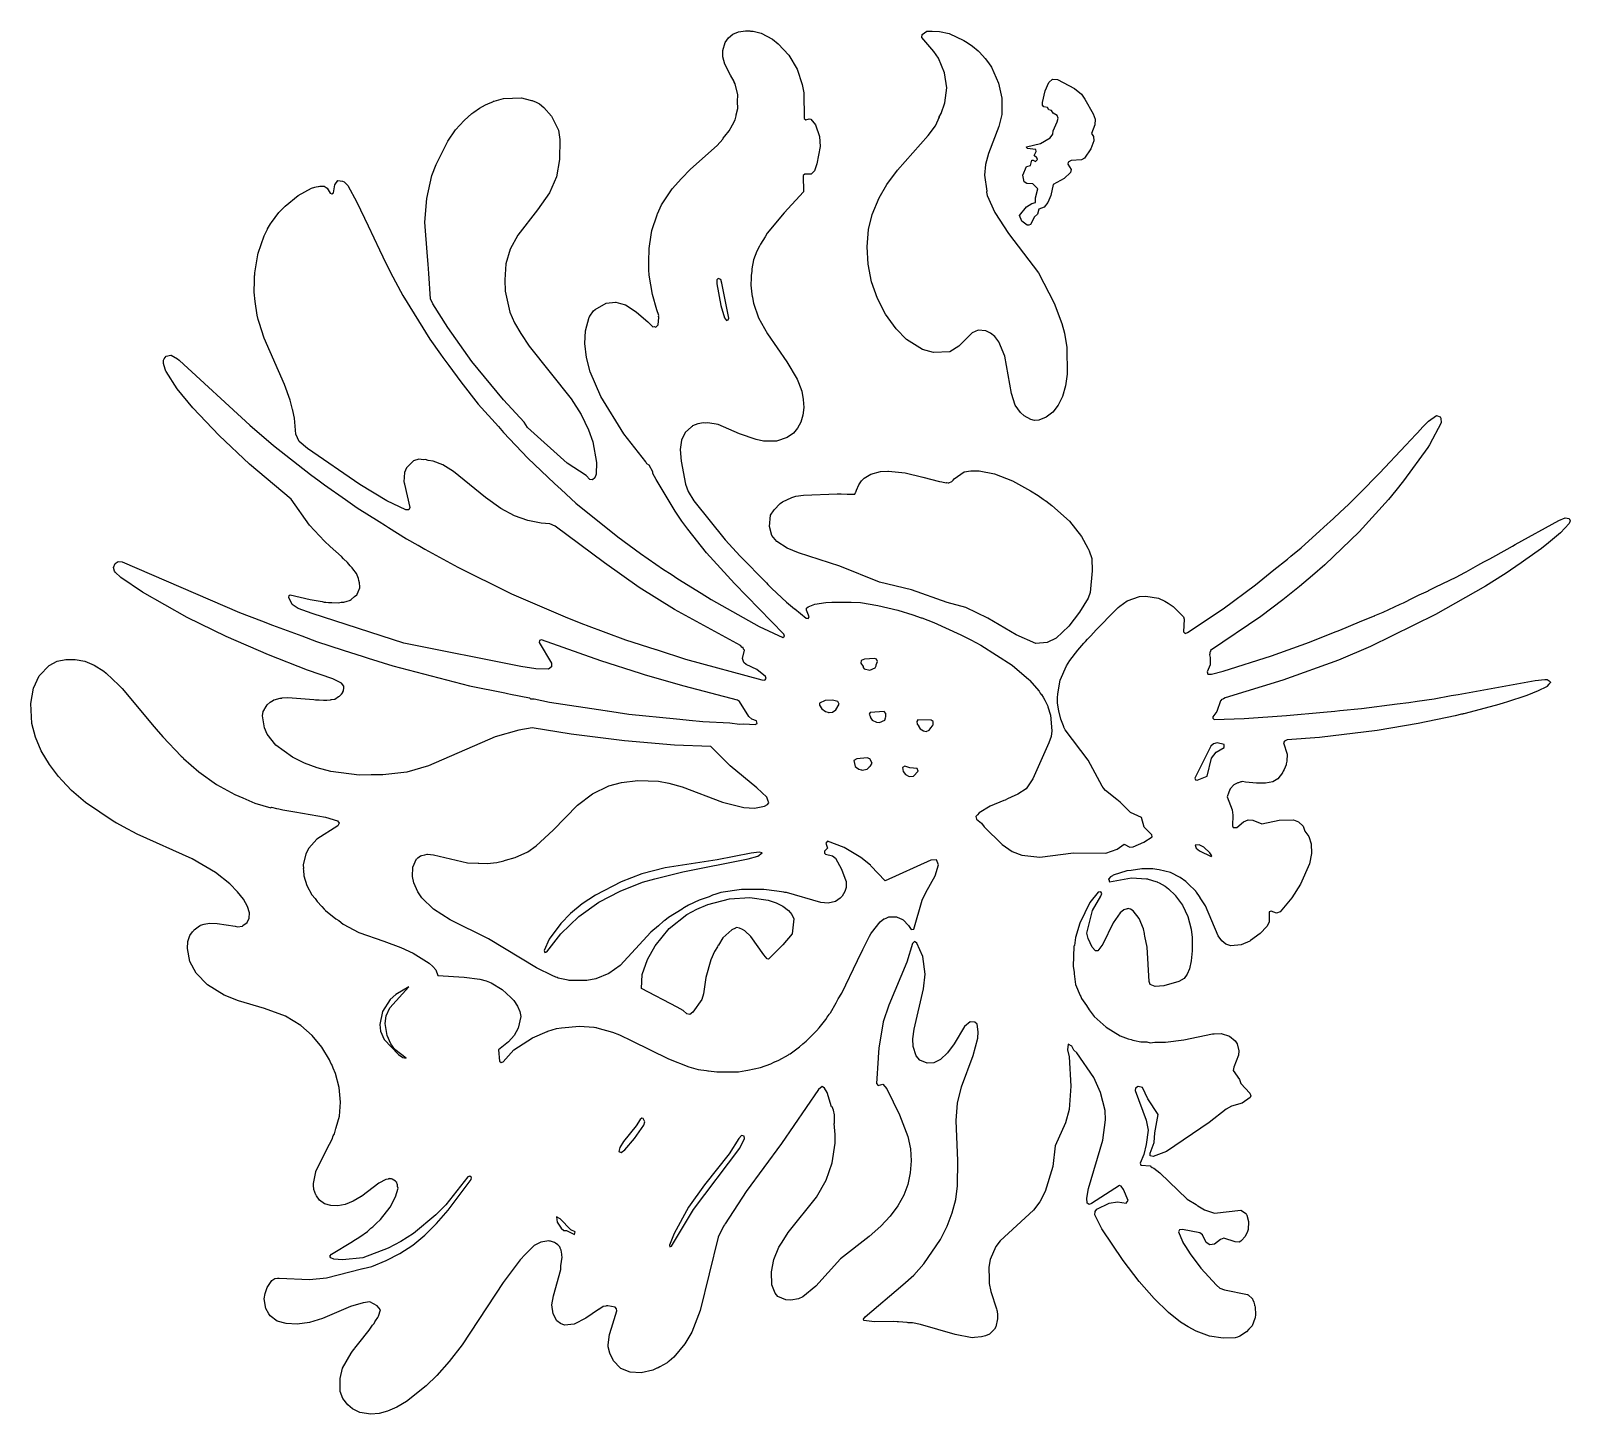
# Model space of a CAD drawing. Header units: millimetres. Extents: x 0 to 291, y 38 to 300.
import ezdxf

# ---------------------------------------------------------------- set-up
doc = ezdxf.new("R2010")
doc.units = ezdxf.units.MM
doc.layers.add('CUT', color=7, linetype='CONTINUOUS')

msp = doc.modelspace()

# ---------------------------------------------------------------- linework, layer by layer
at = {"layer": 'CUT'}
for points in [[(94.3272, 218.8841), (99.394, 214.0482), (100.671, 212.9406), (103.4384, 210.3653), (111.3597, 203.9888), (115.647, 200.8557), (120.0244, 197.8279), (121.4643, 196.9102), (122.7128, 196.0576), (127.0893, 193.3253), (129.0104, 192.1009), (138.0508, 187.0054), (142.5833, 184.9052), (142.8445, 185.1554), (142.7635, 185.5415), (133.388, 195.1429), (128.1171, 200.9409), (124.5807, 205.4306), (123.4851, 206.9167), (122.2025, 208.8034), (118.6163, 214.8297), (117.9693, 215.9297), (117.9593, 216.2712), (117.2674, 217.5232), (116.872, 217.7868), (116.8574, 217.7854), (116.6336, 218.1614), (112.5125, 223.4701), (108.1239, 230.4985), (106.1256, 235.1973), (105.4288, 237.9258), (105.1314, 240.5353), (105.2669, 242.9667), (105.9613, 245.5609), (105.9955, 245.6203), (106.0292, 245.6788), (106.0345, 245.6879), (106.0668, 245.744), (106.7893, 246.7331), (107.0585, 246.9756), (109.1595, 248.1725), (110.9164, 248.3955), (110.9765, 248.3976), (111.8843, 248.1471), (112.8391, 247.872), (113.1182, 247.6892), (114.8869, 246.488), (117.0083, 244.6632), (117.555, 244.1723), (117.9922, 243.7065), (118.2151, 243.7509), (118.5415, 243.6559), (119.012, 244.075), (119.1295, 245.4945), (119.0769, 245.6818), (119.1293, 245.8695), (118.7232, 246.9406), (117.9165, 249.8117), (117.3135, 253.5032), (117.2988, 253.6478), (117.2854, 253.7785), (117.2742, 253.8885), (117.2512, 254.1139), (117.2204, 256.0844), (117.2345, 256.7041), (117.2602, 257.8341), (117.2633, 257.9691), (117.2758, 258.5216), (117.6549, 261.1087), (117.8072, 261.9351), (118.7901, 264.8924), (118.8094, 264.9402), (118.8204, 264.9673), (118.8762, 265.105), (119.091, 265.6352), (119.6447, 266.7957), (121.6076, 269.7954), (123.3767, 271.7394), (125.0904, 273.5451), (130.1164, 278.0126), (131.2366, 279.2316), (131.2505, 279.4253), (131.5921, 279.7507), (132.4262, 280.8191), (132.9735, 281.819), (133.0074, 281.8624), (133.0341, 281.9297), (133.5322, 282.8397), (133.7124, 283.6401), (133.7255, 283.6732), (133.758, 283.8425), (134.0267, 285.0362), (133.9978, 286.3333), (134.0543, 287.579), (133.5678, 289.6541), (133.3859, 289.9969), (133.3553, 290.1073), (132.6746, 291.3376), (131.5681, 293.4231), (131.1951, 294.8118), (131.1932, 295.9678), (131.6652, 297.5224), (132.3044, 298.386), (133.1322, 299.0612), (134.1721, 299.5369), (135.5024, 299.7086), (135.708, 299.7179), (136.3277, 299.6767), (136.4739, 299.667), (136.778, 299.6468), (136.916, 299.6377), (136.929, 299.6368), (136.9294, 299.6368), (138.4548, 299.2822), (140.5934, 298.1305), (141.7056, 297.2614), (143.7075, 295.0851), (145.2397, 292.4456), (146.228, 289.5467), (146.4985, 287.9729), (146.5855, 283.1318), (146.92, 282.8572), (147.5196, 283.0635), (147.8748, 282.9741), (148.7076, 281.9516), (149.4977, 279.6975), (149.6001, 277.8115), (149.0037, 274.5162), (148.5477, 273.2255), (147.8887, 272.5808), (146.6907, 272.5682), (146.4114, 272.33), (146.4389, 269.2388), (142.7892, 265.2507), (139.59, 261.3995), (139.2183, 260.7567), (138.3633, 259.3744), (138.1706, 258.9449), (137.6322, 258.0138), (137.0085, 256.3749), (136.6866, 254.7087), (136.6679, 254.1792), (136.5524, 253.454), (136.5384, 252.4703), (136.4884, 252.076), (136.5279, 251.7313), (136.5238, 251.4419), (136.5606, 251.1525), (136.5549, 250.9919), (136.7215, 249.8854), (136.7768, 249.4496), (136.7964, 249.3876), (136.7975, 249.3807), (136.8082, 249.2871), (136.8153, 249.2624), (136.9811, 248.1615), (137.9269, 245.4327), (139.6467, 242.3842), (143.3418, 237.0715), (145.2841, 233.7837), (145.5406, 233.1659), (146.1242, 231.5416), (146.4306, 229.9643), (146.5024, 228.4207), (146.3338, 227.0037), (145.9465, 225.6525), (145.3469, 224.5233), (144.5561, 223.5671), (143.4071, 222.7664), (143.3861, 222.7518), (143.3731, 222.7427), (143.3711, 222.7413), (141.354, 222.0575), (138.9083, 222.0904), (137.4859, 222.3682), (134.3637, 223.4858), (130.3462, 225.2339), (128.3471, 225.544), (127.8611, 225.4992), (127.5731, 225.5448), (126.4945, 225.3669), (125.5025, 224.9491), (125.4301, 224.8745), (125.2583, 224.8029), (124.0956, 223.6929), (123.3987, 222.281), (123.1199, 220.5284), (123.3076, 218.2831), (124.1318, 213.9348), (124.6506, 212.5529), (125.7465, 210.7841), (131.6299, 203.4233), (134.4583, 200.2992), (139.4434, 195.2596), (139.7214, 194.9706), (139.8021, 194.897), (140.472, 194.2199), (143.244, 191.6131), (144.7655, 190.3754), (144.7959, 190.3477), (144.7997, 190.3476), (146.9802, 188.5739), (147.3439, 188.5574), (147.5624, 188.8486), (147.0401, 190.092), (147.0628, 190.4719), (147.3578, 190.7438), (148.6024, 191.2093), (150.708, 191.543), (151.8436, 191.6388), (155.4784, 191.6183), (157.212, 191.5325), (160.5491, 191.006), (164.2851, 190.1123), (167.112, 189.2253), (168.046, 188.9067), (168.5539, 188.7335), (168.7007, 188.6835), (168.8252, 188.641), (171.097, 187.7624), (176.2304, 185.4592), (178.0987, 184.4821), (179.9913, 183.4801), (185.943, 179.6791), (189.0598, 176.9764), (189.1941, 176.8401), (190.9942, 174.7654), (191.1785, 174.5028), (191.2358, 174.4211), (191.4312, 174.1427), (191.4457, 174.122), (191.7593, 173.6535), (192.0842, 173.0563), (192.6457, 171.9365), (192.689, 171.8365), (193.1764, 170.248), (193.4505, 167.2926), (193.3083, 166.2231), (192.8775, 164.9978), (189.8038, 158.2221), (188.5646, 156.312), (186.9907, 155.2707), (185.7611, 154.719), (185.0568, 154.4031), (184.5784, 154.1884), (184.3199, 154.0725), (181.7595, 153.0505), (179.6977, 151.7851), (179.3541, 151.3587), (179.0657, 151.0729), (179.1763, 150.5736), (180.1179, 149.813), (180.6241, 149.0924), (184.0101, 145.804), (185.9369, 144.4181), (187.7357, 143.7364), (191.1456, 143.374), (197.5238, 144.197), (203.6331, 144.1354), (205.7784, 144.8726), (207.1063, 145.8072), (208.1746, 145.2504), (208.7789, 145.3019), (210.7869, 146.2253), (212.3961, 147.2358), (212.3338, 147.625), (210.8488, 149.0593), (210.3663, 150.8801), (208.3197, 151.8393), (206.3689, 153.793), (205.7074, 154.2606), (203.5411, 156.0163), (203.1712, 156.4599), (203.1378, 156.5067), (203.1161, 156.5372), (203.1001, 156.5598), (202.9169, 156.8172), (200.2848, 161.7566), (195.9281, 167.4567), (195.697, 167.9999), (195.6658, 168.0733), (195.6348, 168.1461), (195.5959, 168.2376), (195.1312, 169.4823), (194.7507, 171.0865), (194.5176, 172.5131), (194.5044, 173.1231), (194.5, 173.5127), (194.5298, 174.2825), (195.0126, 176.8765), (196.1927, 179.5989), (196.8147, 180.5663), (198.3528, 182.5242), (199.4655, 183.8495), (199.7778, 184.1921), (200.1729, 184.6253), (200.3957, 184.8697), (200.4772, 184.959), (200.7669, 185.2767), (201.8329, 186.4098), (201.9958, 186.5791), (202.0451, 186.6302), (202.6021, 187.2087), (204.6201, 189.3046), (205.9624, 190.5852), (206.2927, 190.8663), (207.6691, 191.8762), (209.9828, 192.6848), (211.1717, 192.7585), (213.6116, 192.3602), (214.7999, 191.8227), (215.4274, 191.4456), (216.3371, 190.8042), (216.397, 190.7505), (218.2897, 188.8724), (218.4576, 188.4209), (218.2989, 185.9889), (218.6009, 185.7168), (219.0959, 185.8651), (225.7978, 190.3782), (231.9216, 194.9215), (235.4082, 197.7427), (237.9507, 199.7645), (238.5869, 200.3148), (240.5504, 201.9035), (242.712, 203.8824), (244.0327, 205.0246), (244.8648, 205.817), (246.6747, 207.4356), (247.9289, 208.6583), (249.5014, 210.0979), (252.012, 212.6225), (252.9918, 213.5555), (253.9918, 214.6134), (255.393, 216.0225), (260.3428, 221.3324), (262.2337, 223.3329), (262.5331, 223.6497), (263.5923, 224.7702), (264.6177, 225.855), (266.1767, 226.9534), (266.8439, 226.7062), (266.9824, 226.452), (266.9967, 226.4256), (266.9971, 226.425), (266.9979, 226.4236), (266.9983, 226.4162), (267.0117, 225.5702), (264.8167, 221.3897), (264.501, 220.886), (259.9389, 214.5906), (258.4843, 212.7287), (257.0528, 211.0411), (251.5065, 204.9205), (245.0062, 198.6829), (242.7259, 196.6358), (240.2773, 194.6097), (237.0979, 192.0442), (232.9389, 188.9249), (223.4397, 182.4719), (223.4313, 182.256), (223.2757, 182.1461), (223.3199, 181.8299), (223.2491, 181.675), (223.388, 181.1466), (223.3338, 179.7566), (222.7696, 178.4267), (222.8948, 178.013), (223.6103, 177.9709), (225.8373, 178.5528), (234.9544, 181.4824), (242.1648, 184.0507), (246.6591, 185.8782), (247.8486, 186.3179), (251.5669, 187.8738), (254.2604, 188.969), (254.478, 189.0554), (254.5132, 189.0718), (256.0779, 189.708), (259.2845, 191.2463), (259.9077, 191.5236), (261.714, 192.4117), (262.8888, 192.9753), (264.6183, 193.7814), (264.6398, 193.7912), (264.6462, 193.7944), (264.6468, 193.7947), (264.6477, 193.7951), (266.0483, 194.491), (269.883, 196.3306), (271.4868, 197.2167), (271.7497, 197.346), (273.9685, 198.588), (275.1145, 199.2212), (276.2608, 199.8155), (279.5215, 201.6486), (280.5072, 202.1855), (281.043, 202.497), (289.3105, 207.0653), (290.4861, 207.5467), (291.2329, 207.4278), (291.4332, 207.0123), (291.2362, 206.4734), (289.5659, 204.7292), (287.3177, 202.8249), (285.9935, 201.7761), (283.031, 199.6823), (282.1647, 199.07), (282.1465, 199.0572), (281.139, 198.3451), (280.1593, 197.6527), (279.8604, 197.4555), (279.3622, 197.1448), (279.3322, 197.1261), (278.8032, 196.7963), (275.3941, 194.6707), (265.9798, 189.2642), (253.6922, 183.2357), (247.6104, 180.6244), (237.1271, 176.8663), (226.2233, 173.5487), (225.8562, 173.3061), (225.4591, 173.1339), (225.42, 173.0179), (225.2864, 172.9296), (224.6253, 170.9341), (223.8743, 169.9492), (223.8804, 169.6556), (224.1253, 169.4371), (229.7965, 169.5979), (237.7688, 170.1579), (244.8038, 170.8107), (246.9196, 170.9808), (247.8873, 171.0969), (251.9575, 171.4746), (258.7143, 172.396), (260.9116, 172.6597), (262.5013, 172.9124), (265.7277, 173.3524), (268.9533, 173.9383), (270.2383, 174.1427), (284.817, 176.7937), (286.6498, 177.0082), (287.0611, 176.9803), (287.4839, 176.7385), (287.5904, 176.5975), (287.6267, 176.5494), (287.6484, 176.5206), (287.6804, 176.4783), (287.6821, 176.4126), (287.6683, 176.3966), (287.6436, 176.3682), (287.5969, 176.3145), (287.4829, 176.1833), (287.4162, 176.1065), (287.0375, 175.6706), (286.9893, 175.615), (286.9703, 175.5932), (286.9615, 175.5831), (285.3688, 174.8543), (283.239, 173.935), (279.36, 172.6923), (278.9662, 172.571), (277.9442, 172.2562), (277.9393, 172.2547), (277.2452, 172.0409), (271.2993, 170.5024), (271.2095, 170.4805), (271.082, 170.4494), (270.8778, 170.3995), (269.6974, 170.1113), (262.6673, 168.6557), (254.9455, 167.3687), (244.0042, 165.9846), (237.9268, 165.5468), (237.3864, 165.3099), (237.2439, 164.9996), (237.8901, 162.8501), (237.8392, 161.5337), (237.7405, 161.0426), (237.711, 160.8959), (237.7053, 160.8676), (237.7034, 160.8585), (237.3624, 159.9721), (237.1887, 159.6401), (237.0574, 159.3891), (237.0563, 159.387), (237.0107, 159.2998), (236.1693, 158.1878), (235.1852, 157.6596), (233.7989, 157.3867), (232.1136, 157.3511), (230.0087, 157.5594), (229.4498, 157.6806), (229.28, 157.6315), (229.1319, 157.6462), (228.7196, 157.4696), (228.6345, 157.445), (228.582, 157.4106), (227.815, 157.0821), (227.1498, 156.2828), (226.914, 155.7), (226.8956, 155.6721), (226.8955, 155.6543), (226.5404, 154.7766), (227.5155, 152.3548), (227.6492, 151.335), (227.5532, 149.3145), (227.7095, 148.9814), (228.3933, 148.9937), (229.6828, 150.083), (230.5182, 150.4224), (231.4049, 150.3763), (233.1233, 149.6659), (236.4302, 150.3546), (239.1283, 150.4158), (240.0307, 150.0667), (240.9479, 149.2223), (241.2272, 148.2828), (242.0346, 147.2881), (242.4671, 145.9254), (242.5053, 144.0819), (242.1421, 142.1338), (240.4658, 138.2732), (238.8067, 135.6539), (236.6025, 133.0538), (235.8846, 132.7732), (234.912, 133.1903), (234.5275, 133.0605), (234.5146, 131.0792), (234.0652, 130.2596), (232.8098, 128.9318), (230.9914, 127.595), (230.828, 127.4778), (229.246, 126.7862), (227.2447, 126.612), (226.3052, 126.9427), (225.5436, 127.5659), (224.8442, 128.48), (222.4501, 134.1567), (221.486, 135.6536), (221.4414, 135.751), (221.3183, 135.9141), (220.796, 136.725), (220.6701, 136.8509), (220.6324, 136.9144), (220.5631, 136.9763), (220.5151, 137.0724), (219.3234, 138.1981), (219.1964, 138.3247), (218.7615, 138.7597), (217.6744, 139.5577), (215.8382, 140.4615), (213.7411, 141.0113), (213.2453, 141.0156), (212.5431, 141.1436), (210.4346, 141.1428), (208.4327, 140.8697), (207.596, 140.779), (205.0281, 139.9595), (204.9298, 139.8758), (204.9046, 139.8687), (204.5092, 139.6711), (204.2092, 139.2619), (204.1581, 139.2184), (204.1636, 139.1997), (204.1468, 139.1769), (204.1784, 139.1484), (204.3126, 138.6855), (208.5051, 139.4855), (211.3188, 139.3), (211.3509, 139.2944), (211.3876, 139.288), (211.5095, 139.2668), (211.6597, 139.2406), (213.0863, 138.7898), (213.3172, 138.6847), (213.3793, 138.6564), (213.4095, 138.6427), (213.7099, 138.506), (214.8201, 137.8585), (215.468, 137.3845), (216.7706, 136.1382), (216.819, 136.0796), (218.0993, 134.2744), (219.1033, 132.1326), (219.7427, 129.7651), (219.9282, 128.199), (219.9591, 126.4426), (219.9627, 126.2377), (219.9685, 125.9089), (219.9728, 125.6626), (219.9715, 125.63), (219.7428, 123.7714), (219.4446, 122.2808), (219.038, 121.2144), (218.4111, 120.4312), (217.4512, 119.8665), (214.6129, 119.0418), (212.9576, 118.904), (212.0257, 119.3078), (211.852, 119.8778), (211.4508, 126.3302), (211.0159, 128.4523), (210.9644, 128.7925), (210.921, 128.9151), (210.7395, 129.801), (209.9116, 131.7508), (208.801, 133.2265), (208.2749, 133.5529), (208.0133, 133.5808), (207.8657, 133.6774), (207.7053, 133.6167), (207.6991, 133.6188), (207.694, 133.6148), (207.6644, 133.618), (207.031, 133.4055), (206.3419, 132.8671), (204.9975, 130.9839), (203.0415, 126.9111), (202.1407, 125.6598), (201.6831, 125.6316), (201.0419, 126.3402), (200.2581, 127.9735), (200.0514, 129.027), (201.11, 133.2997), (202.6961, 135.9867), (202.8734, 136.5056), (202.6983, 136.8268), (202.2084, 136.7771), (200.5958, 134.8063), (198.7435, 130.8692), (197.897, 128.2043), (197.7167, 126.6564), (197.603, 126.5603), (197.4701, 122.6622), (197.6355, 121.5984), (197.6355, 121.2928), (197.8842, 119.2686), (198.8034, 117.1896), (198.8921, 117.0435), (199.0375, 116.656), (199.9538, 115.2941), (200.4513, 114.4745), (201.4509, 113.2426), (203.6964, 111.1894), (206.3669, 109.5747), (207.8251, 108.9936), (208.4039, 108.8633), (208.7143, 108.736), (209.0466, 108.7186), (210.2526, 108.4469), (211.3667, 108.4244), (211.988, 108.2403), (212.9105, 108.3721), (212.9358, 108.3926), (214.9187, 108.3524), (218.3865, 108.8115), (223.7734, 109.9285), (224.1388, 109.9527), (225.4147, 110), (227.0023, 109.5309), (228.0766, 108.658), (228.454, 108.0304), (228.7658, 106.7345), (228.7002, 105.9298), (227.8173, 103.6647), (227.7354, 103.0141), (228.9326, 101.3059), (229.1718, 100.5809), (230.8552, 98.7496), (231.0424, 98.2335), (230.9105, 97.9139), (229.3838, 96.8535), (227.4178, 96.2629), (226.3842, 95.6983), (223.1414, 93.174), (215.1294, 87.7173), (212.5715, 86.7555), (211.9965, 86.8675), (211.9837, 87.3734), (212.7402, 89.3894), (212.8695, 91.2487), (213.5075, 94.7138), (211.5794, 97.6852), (210.5915, 99.7781), (209.7155, 99.9993), (209.2638, 99.7037), (209.1667, 99.2341), (211.2622, 93.6196), (211.603, 91.7309), (211.2679, 89.043), (210.8009, 87.1471), (210.136, 85.4845), (210.2278, 85.1), (212.0512, 84.9574), (212.0999, 84.9317), (212.3834, 84.6837), (212.7309, 84.5399), (213.8275, 83.6418), (219.0285, 78.6947), (220.708, 77.6433), (220.8897, 77.5017), (221.0356, 77.4382), (222.2759, 76.6618), (224.1619, 76.0309), (229.1622, 76.6191), (230.054, 76.0517), (230.0991, 76.0003), (230.1736, 75.8575), (230.1845, 75.8367), (230.2146, 75.779), (230.2792, 75.6553), (230.597, 74.4433), (230.6021, 74.4077), (230.6032, 74.3634), (230.5328, 72.9392), (230.3919, 72.5712), (229.9959, 71.6122), (229.3019, 70.8313), (229.1627, 70.6991), (228.8341, 70.5097), (228.0752, 70.5786), (225.9592, 71.287), (225.3331, 71.0723), (224.1624, 70.1927), (223.277, 70.0158), (222.5699, 70.4462), (221.9227, 71.9404), (221.4178, 72.2901), (218.1099, 72.9394), (217.5756, 72.866), (217.3883, 72.5188), (218.096, 70.6972), (218.1702, 70.5775), (218.1947, 70.5025), (218.6908, 69.7368), (219.5482, 68.3524), (221.6108, 65.6361), (224.5674, 62.3845), (225.2155, 61.8667), (226.0934, 61.5014), (230.4306, 60.6236), (230.4352, 60.6211), (230.4475, 60.6146), (230.4827, 60.5961), (230.6171, 60.5251), (231.2895, 59.9053), (231.3212, 59.8502), (231.3392, 59.819), (231.3922, 59.7272), (231.454, 59.6201), (231.5904, 59.2199), (231.7271, 58.6875), (231.7635, 58.5459), (231.7791, 58.4855), (231.8461, 58.2244), (231.9067, 56.8587), (231.8667, 56.2035), (231.8167, 56.0731), (231.2714, 54.7375), (230.6913, 54.0592), (230.2518, 53.6015), (228.9667, 52.7447), (228.536, 52.5699), (228.0976, 52.4271), (225.7865, 52.3876), (223.2064, 52.7631), (220.6968, 53.6888), (219.1975, 54.5344), (218.5739, 54.9193), (218.5402, 54.9401), (218.3985, 55.0276), (217.7511, 55.4272), (215.4581, 57.2283), (212.7469, 59.8754), (209.9231, 63.126), (206.9361, 67.0747), (202.8428, 73.0842), (201.5366, 75.7144), (201.6097, 76.3174), (201.9155, 76.7517), (204.2332, 77.9369), (205.8348, 78.1712), (207.4912, 77.9494), (207.8242, 78.3921), (206.9432, 80.5346), (206.5154, 81.1287), (206.1963, 81.2436), (200.9248, 77.8472), (200.4775, 77.6878), (200.0988, 77.9153), (200.0164, 78.8905), (200.3505, 80.675), (203.0877, 89.8519), (203.5399, 93.6936), (203.4754, 95.4661), (202.6035, 98.8627), (201.3361, 101.6652), (198.1261, 106.3526), (197.5938, 106.8826), (197.2281, 107.6472), (196.5033, 108.0096), (196.4044, 106.9554), (196.7035, 105.5846), (197.0424, 100.0773), (196.7119, 95.6647), (196.002, 93.1288), (194.0295, 88.7467), (193.6089, 84.8591), (192.1895, 80.1386), (191.157, 78.1666), (189.9569, 76.6216), (183.6318, 70.7856), (182.8286, 69.7155), (181.7832, 67.2348), (181.5228, 65.7883), (181.5515, 63.5078), (181.5446, 63.5071), (181.5539, 63.3188), (181.5611, 62.7439), (181.8556, 61.222), (182.9711, 57.9297), (183.0474, 57.6694), (183.0775, 57.4631), (183.1663, 56.7625), (183.1717, 56.7051), (183.1676, 56.6056), (183.1625, 56.4829), (183.1594, 56.4098), (183.1436, 56.0292), (182.8582, 54.5208), (182.58, 54.0932), (181.6163, 53.1568), (180.8735, 52.8259), (180.0927, 52.6042), (178.8166, 52.4811), (178.3836, 52.4699), (175.1489, 53.0465), (168.572, 54.9853), (167.0736, 55.2489), (166.2237, 55.2783), (166.0477, 55.3151), (164.4114, 55.4586), (164.2853, 55.4789), (164.1788, 55.479), (163.4027, 55.547), (159.9063, 55.4967), (159.3933, 55.5144), (157.8682, 55.7466), (157.8263, 55.9629), (158.1524, 56.4135), (165.2706, 62.4443), (167.3478, 64.3267), (169.2459, 66.4183), (172.39, 71.0627), (173.6168, 73.5819), (174.5518, 76.0645), (175.2386, 78.6407), (175.6048, 81.2288), (175.6689, 85.9052), (175.34, 93.5647), (175.6083, 96.8216), (176.3331, 99.9512), (178.5168, 105.8807), (179.3973, 109.1244), (179.5207, 110.3214), (179.2724, 111.7549), (178.837, 112.1646), (177.9957, 112.2409), (176.9141, 111.3242), (174.9752, 108.0725), (173.7112, 106.3728), (172.3555, 105.1236), (171.0912, 104.4803), (169.8616, 104.4131), (168.4894, 104.9964), (167.7923, 105.7935), (167.2086, 107.5279), (167.1387, 109.0003), (167.3734, 110.8638), (169.1459, 118.443), (169.4415, 121.2455), (169.0449, 124.5815), (167.8816, 127.1312), (167.4707, 127.4035), (167.0726, 127.0537), (166.0254, 123.5162), (162.5691, 115.3531), (161.5228, 112.217), (160.7024, 107.2707), (160.5852, 105.5146), (160.5717, 105.3594), (160.5736, 105.341), (160.2551, 100.5731), (160.5801, 100.1672), (161.4533, 100.416), (162.2283, 99.5396), (164.6368, 94.6559), (166.1926, 90.5529), (166.6659, 88.2189), (166.7975, 85.9501), (166.6638, 83.667), (166.1868, 81.4677), (165.4277, 79.4239), (164.3107, 77.3988), (162.8794, 75.4725), (161.1144, 73.5767), (158.8985, 71.6286), (153.4646, 67.4073), (148.7771, 62.1942), (146.328, 60.1857), (145.55, 59.8354), (144.0882, 59.5668), (143.0945, 59.6437), (141.6226, 60.2666), (141.0939, 60.8759), (140.4918, 62.4811), (140.4189, 64.9152), (140.8587, 67.2644), (141.8293, 69.5861), (142.417, 70.5316), (143.594, 72.3631), (148.9292, 79.0512), (150.7392, 82.2507), (151.8814, 85.5359), (152.4426, 89.2968), (152.4733, 90.8904), (152.2591, 92.992), (152.3552, 93.052), (152.3552, 94.6005), (152.1575, 95.523), (151.861, 96.116), (151.7711, 96.158), (150.9239, 98.861), (150.4431, 99.6902), (149.9749, 99.9625), (149.2825, 99.3994), (142.2817, 89.2101), (135.5946, 80.1183), (131.6296, 74.0201), (131.5661, 73.9761), (131.5157, 73.845), (131.3293, 73.5582), (130.3499, 71.502), (126.9266, 57.5841), (125.3666, 53.5308), (124.0234, 51.3135), (121.9398, 48.7995), (121.0356, 48.0037), (120.8835, 47.883), (120.8229, 47.835), (120.7797, 47.8007), (120.7355, 47.7657), (120.6637, 47.7087), (119.3002, 46.9338), (118.9541, 46.7728), (118.7652, 46.685), (118.7461, 46.6762), (117.9501, 46.306), (115.7678, 45.7958), (113.712, 45.9287), (111.9366, 46.6328), (111.7885, 46.7527), (110.5451, 48.1165), (109.8152, 49.5124), (109.5534, 50.7169), (109.5524, 50.7325), (109.5414, 51.1028), (109.8081, 53.0495), (110.1515, 54.2866), (111.1806, 57.527), (111.1332, 57.9439), (110.8357, 58.2196), (109.473, 58.5106), (109.329, 58.4863), (109.2078, 58.5006), (109.0942, 58.4466), (108.5857, 58.3606), (107.7894, 57.8137), (107.7746, 57.8061), (107.7342, 57.7758), (105.3392, 56.1308), (103.1026, 55.0226), (101.2704, 54.862), (100.4922, 55.1469), (99.8441, 55.6869), (99.1092, 56.9534), (98.9041, 58.6925), (99.1786, 60.3705), (100.5571, 65.3948), (100.6116, 66.0908), (100.8135, 67.6851), (100.765, 68.0504), (100.7839, 68.2918), (100.687, 68.6391), (100.634, 69.0386), (100.473, 69.4055), (100.4396, 69.5253), (100.3982, 69.576), (100.3747, 69.6295), (100.3028, 69.693), (100.0325, 70.0242), (99.5702, 70.3388), (99.3881, 70.4992), (98.6503, 70.7353), (98.5226, 70.7177), (98.3366, 70.7665), (96.7715, 70.5568), (95.57, 69.8998), (94.1786, 68.4938), (93.9783, 68.3112), (93.8687, 68.1807), (92.9111, 67.213), (89.7029, 62.8911), (81.9176, 51.1482), (79.4798, 47.9857), (77.1342, 45.342), (75.1294, 43.3707), (71.3729, 40.3719), (69.5799, 39.3072), (67.8289, 38.5519), (66.2037, 38.1219), (64.6799, 37.9883), (62.5798, 38.3057), (61.1851, 39.0368), (60.3083, 39.7733), (59.3344, 40.9527), (58.8744, 42.3067), (58.8742, 44.7236), (59.3259, 46.7268), (60.91, 49.5207), (61.5259, 50.336), (61.5491, 50.3666), (61.6417, 50.4892), (62.3624, 51.4432), (64.3638, 53.9222), (64.9805, 54.829), (65.26, 55.1711), (65.4035, 55.451), (65.5254, 55.6302), (65.9998, 56.2581), (66.0383, 56.3844), (66.1346, 56.5259), (66.4735, 57.7194), (65.8351, 58.5245), (64.4731, 59.2281), (63.2057, 59.0747), (60.7958, 58.3569), (55.539, 56.0789), (53.0606, 55.3614), (50.7218, 55.0233), (48.6377, 55.1225), (46.9757, 55.6187), (45.6104, 56.5815), (45.3629, 56.9597), (44.7785, 57.9834), (44.5103, 59.791), (44.6649, 60.8245), (45.0801, 61.9833), (45.9194, 63.3044), (46.496, 63.6732), (47.0031, 63.726), (47.316, 63.7407), (53.067, 63.4788), (56.2525, 63.8057), (62.8714, 65.4728), (63.162, 65.5416), (63.2, 65.5555), (64.8274, 65.9654), (67.5811, 67.0776), (70.1601, 68.3819), (72.5835, 69.9835), (74.8758, 71.8476), (77.104, 74.0406), (79.2881, 76.6206), (83.6211, 82.4079), (83.6642, 82.7695), (83.3524, 83.0156), (83.0107, 82.8897), (78.8591, 77.6112), (76.9765, 75.6927), (72.7259, 72.1999), (70.347, 70.6915), (67.9544, 69.3976), (63.1319, 67.607), (59.2959, 67.2104), (57.6859, 67.3418), (57.0691, 67.5602), (56.9023, 67.8896), (57.2029, 68.2392), (61.2199, 70.6816), (61.2329, 70.6884), (61.2543, 70.7025), (62.5972, 71.519), (64.04, 72.5702), (64.6818, 73.1615), (65.0552, 73.4603), (65.6482, 74.0519), (66.4873, 74.825), (68.3186, 77.17), (69.3315, 79.0911), (69.8069, 80.7307), (69.73, 81.0857), (69.7039, 81.2879), (69.6797, 81.3175), (69.6783, 81.3243), (69.6886, 81.4358), (69.6354, 81.5221), (69.5724, 81.8128), (69.3622, 81.9652), (69.2915, 82.0799), (68.7219, 82.4297), (68.5657, 82.543), (68.3382, 82.5184), (68.2477, 82.5554), (68.1385, 82.5089), (68.0007, 82.5038), (67.9478, 82.4761), (67.4861, 82.426), (66.1408, 81.7007), (62.9457, 79.2319), (62.9141, 79.208), (62.8837, 79.185), (62.8678, 79.173), (62.8385, 79.1509), (61.3375, 78.2791), (59.8004, 77.6953), (58.4429, 77.4293), (57.0839, 77.458), (55.9063, 77.8027), (54.9255, 78.4983), (54.3576, 79.2753), (54.2918, 79.4492), (54.2901, 79.4539), (54.2699, 79.5072), (53.887, 80.52), (53.7893, 81.2996), (53.7998, 81.5779), (53.8003, 81.5915), (53.8013, 81.6186), (53.802, 81.6375), (54.2275, 83.8409), (54.2284, 83.8435), (54.2336, 83.8579), (54.2398, 83.8752), (54.2523, 83.9101), (56.3343, 88.1392), (57.3503, 90.0237), (57.562, 90.6329), (57.7643, 91.0438), (58.0426, 92.0156), (58.0936, 92.1624), (58.1109, 92.2541), (58.7129, 94.3566), (58.9053, 97.0361), (58.6451, 99.7699), (57.9613, 102.4726), (57.5486, 103.4325), (57.2981, 104.1268), (57.1177, 104.435), (56.8654, 105.0218), (55.387, 107.4583), (53.5828, 109.6186), (51.4209, 111.5144), (48.5047, 113.2933), (44.561, 114.7272), (39.6194, 116.1768), (36.9095, 117.2811), (33.7952, 119.2024), (31.661, 121.4372), (30.4283, 123.6691), (29.9819, 126.0721), (30.0833, 127.4526), (30.4022, 128.5428), (30.9371, 129.2511), (31.0998, 129.4665), (31.1829, 129.5765), (31.2415, 129.6541), (32.2534, 130.367), (32.3883, 130.4422), (32.4368, 130.4692), (32.4536, 130.4786), (32.4645, 130.4846), (33.1177, 130.7162), (34.129, 130.8855), (35.6008, 130.85), (39.0344, 130.3149), (39.4271, 130.2277), (40.4197, 130.3525), (40.486, 130.4233), (41.27, 131.0053), (41.6694, 131.8168), (41.6994, 132.8755), (41.3282, 134.0526), (40.589, 135.4039), (39.4715, 136.8478), (38.0048, 138.3437), (35.2698, 140.4913), (30.8963, 143.0368), (20.4844, 147.7161), (17.884, 149.0895), (16.6177, 149.7785), (16.5454, 149.8178), (16.2418, 149.983), (16.1497, 150.0332), (10.7056, 153.7192), (8.0829, 156.0141), (6.2974, 157.8524), (5.5923, 158.6191), (3.8705, 160.8847), (2.3169, 163.4878), (1.2297, 166.0599), (0.5596, 168.6861), (0.3617, 172.4193), (0.8607, 175.3312), (1.9551, 177.6979), (2.0123, 177.7681), (3.8103, 179.6072), (5.3446, 180.4346), (6.973, 180.7983), (8.7303, 180.7986), (10.549, 180.4283), (12.3391, 179.7005), (14.2028, 178.5524), (14.6182, 178.1995), (17.0203, 175.9398), (17.6207, 175.3033), (23.7, 168.0559), (24.4576, 167.147), (24.5042, 167.0971), (25.3309, 166.1117), (28.7994, 162.4786), (29.1085, 162.2029), (29.1419, 162.1677), (29.2613, 162.0666), (32.118, 159.518), (35.4546, 157.1272), (38.9582, 155.2246), (40.4665, 154.6162), (42.7428, 153.6073), (45.7409, 152.7178), (45.8837, 152.8516), (46.8284, 152.5967), (47.2746, 152.5172), (48.0135, 152.3323), (50.306, 151.9775), (56.0854, 150.9484), (58.3264, 150.2776), (58.6667, 149.8039), (58.4182, 149.2856), (54.4445, 146.7913), (52.9235, 145.0544), (52.3827, 144.0084), (51.8852, 141.9243), (51.9263, 141.2134), (51.8922, 141.1565), (51.9426, 140.9319), (52.0064, 139.8302), (52.5251, 138.0403), (53.5055, 136.2789), (54.1362, 135.5356), (54.4865, 135.0185), (55.4014, 134.0446), (55.8462, 133.5205), (56.0255, 133.3803), (56.1127, 133.2874), (58.0327, 131.7211), (58.5759, 131.3865), (59.4155, 130.7301), (62.3777, 129.1501), (67.1259, 127.4877), (70.3007, 126.3016), (72.6859, 125.2404), (75.6996, 123.3193), (76.4106, 122.684), (76.928, 122.0447), (77.315, 120.9682), (82.3331, 120.705), (85.2911, 120.3244), (86.4398, 119.9885), (87.4338, 119.6182), (89.4874, 118.3111), (91.1169, 116.7982), (91.6832, 116.2319), (92.3653, 115.2162), (92.8233, 114.1993), (92.9977, 113.2142), (92.5295, 111.0511), (91.7556, 109.6586), (90.6719, 108.43), (88.7785, 106.9467), (89.0077, 104.8026), (89.2848, 104.5187), (89.6671, 104.6249), (91.7102, 106.8952), (95.2466, 109.2257), (97.978, 110.369), (98.018, 110.384), (98.0353, 110.3905), (98.0727, 110.4046), (98.1403, 110.4301), (99.7867, 110.9375), (100.6922, 111.1131), (104.0867, 111.3823), (106.8, 111.2236), (106.9082, 111.202), (107.1772, 111.1486), (107.2792, 111.1283), (107.4017, 111.1039), (110.3696, 110.2965), (111.6729, 109.7672), (114.0298, 108.6468), (120.952, 105.1996), (124.759, 103.7023), (126.551, 103.2372), (128.1101, 103.0214), (128.3495, 102.9774), (128.5043, 102.9669), (130.0747, 102.7496), (131.5287, 102.7611), (131.6789, 102.7508), (131.8472, 102.7636), (134.164, 102.7818), (135.5606, 103.0445), (135.9586, 103.0746), (137.1527, 103.3439), (138.3058, 103.5608), (140.2668, 104.2581), (141.0055, 104.6469), (141.0162, 104.6508), (141.0468, 104.6682), (141.8297, 104.96), (143.6249, 105.9894), (143.7747, 106.1043), (143.9529, 106.1981), (145.7125, 107.4919), (146.316, 108.0539), (146.9678, 108.5539), (148.087, 109.7028), (148.5388, 110.1234), (148.7316, 110.3547), (148.8302, 110.4478), (148.9026, 110.54), (149.4344, 111.0859), (150.1556, 112.0624), (150.6624, 112.6701), (150.9251, 113.104), (151.1149, 113.3609), (151.3188, 113.6209), (151.3703, 113.7067), (151.5444, 113.9425), (152.6617, 115.8466), (153.0304, 116.5821), (153.6897, 117.6713), (156.6613, 123.8245), (157.6289, 125.7546), (157.6547, 125.8061), (157.7019, 125.9001), (158.9553, 128.4003), (159.2195, 128.8731), (159.3174, 129.0415), (160.9463, 131.1618), (161.6838, 131.6852), (161.6982, 131.6917), (161.7202, 131.7017), (161.7953, 131.7357), (162.0684, 131.8593), (162.6128, 132.0649), (164.0243, 132.1012), (164.1924, 132.0383), (165.0878, 131.673), (165.3209, 131.5078), (166.303, 130.4506), (166.8383, 129.6939), (167.3577, 129.7565), (168.9327, 135.2417), (169.5724, 136.7177), (171.3842, 139.8184), (171.9754, 141.9287), (171.5828, 142.8927), (170.5711, 142.7963), (161.9277, 138.8743), (159.2076, 141.7408), (159.2023, 141.7489), (159.195, 141.7541), (159.1072, 141.8467), (157.3303, 143.2955), (154.1283, 145.1883), (150.9749, 146.4167), (150.7073, 146.0444), (150.9785, 145.0965), (150.4297, 144.5132), (150.4043, 144.1463), (150.6218, 143.9416), (151.9644, 143.6098), (152.5214, 143.1589), (153.6325, 141.0777), (154.4792, 138.8951), (154.502, 138.8211), (154.5104, 138.7937), (154.5145, 138.7803), (154.5428, 138.6882), (154.5571, 138.3178), (154.5119, 137.6392), (154.2848, 136.8672), (153.7976, 135.9741), (153.4192, 135.5896), (152.5062, 134.9663), (151.1527, 134.6896), (149.7646, 134.8167), (143.2293, 136.6626), (142.9254, 136.7071), (142.7369, 136.7612), (141.4143, 136.9286), (138.9794, 137.2856), (134.7281, 137.2854), (130.8434, 136.6621), (129.9153, 136.3448), (129.244, 136.1816), (128.5977, 135.8943), (126.7255, 135.2542), (124.7316, 134.3049), (123.9652, 133.8353), (123.8685, 133.7923), (123.5277, 133.5672), (120.9343, 131.9782), (120.26, 131.4091), (120.0096, 131.2437), (119.0458, 130.3843), (117.6033, 129.1669), (111.7888, 122.8917), (109.6469, 121.3605), (107.2208, 120.3307), (105.4674, 120.0577), (102.1333, 120.0577), (101.9727, 120.0824), (100.0997, 120.498), (99.892, 120.5799), (99.6587, 120.6718), (99.5148, 120.7285), (99.0586, 120.9083), (96.0043, 122.4601), (86.9251, 127.9212), (79.6493, 131.5095), (76.5002, 133.5553), (74.3239, 135.6736), (73.5528, 136.7863), (72.7603, 138.5041), (72.5152, 139.7197), (72.6136, 141.4675), (73.3219, 143.06), (73.3329, 143.0693), (73.3576, 143.09), (73.5329, 143.2371), (73.7783, 143.4431), (74.0277, 143.6252), (74.1059, 143.6435), (74.2953, 143.6877), (74.8798, 143.8242), (75.3269, 143.9286), (75.3599, 143.9309), (76.4795, 143.8057), (82.9481, 142.3202), (84.9701, 142.2297), (85.0283, 142.2233), (85.0841, 142.2246), (86.6606, 142.1541), (88.492, 142.354), (89.8101, 142.7113), (89.9395, 142.7355), (90.095, 142.7885), (91.9388, 143.2883), (94.3508, 144.3929), (95.9223, 145.5047), (99.1248, 148.4789), (103.7356, 153.2213), (106.5634, 155.3551), (109.6656, 156.8734), (112.0649, 157.5148), (115.1259, 157.8574), (119.0794, 157.7256), (120.9867, 157.3968), (123.5009, 156.6705), (131.147, 153.8038), (135.1736, 152.7592), (137.1764, 152.6662), (139.0727, 153.0308), (139.6456, 153.3113), (139.8978, 153.6669), (139.7166, 154.1422), (139.7141, 154.1544), (139.7113, 154.1562), (139.5035, 154.7012), (137.6362, 156.5008), (132.5714, 160.6407), (128.9514, 164.3172), (122.1014, 164.5336), (112.6033, 165.3908), (102.5428, 166.6442), (95.1349, 167.823), (92.6247, 167.4016), (88.1669, 166.1217), (75.5415, 160.6299), (71.467, 159.4615), (66.9344, 158.9829), (65.677, 158.9585), (65.3868, 158.9529), (64.7346, 158.9402), (62.4281, 158.8954), (57.1141, 159.5929), (54.4894, 160.2995), (52.1016, 161.1826), (49.8445, 162.2759), (46.6981, 164.5451), (45.0765, 166.6631), (44.5218, 167.8705), (44.1814, 170.0895), (44.3258, 170.9572), (44.529, 171.3288), (44.5695, 171.4028), (44.641, 171.5337), (44.6685, 171.5839), (45.0746, 172.1735), (45.6445, 172.7157), (46.2354, 173.0877), (46.3459, 173.1442), (46.3538, 173.1482), (46.3546, 173.1486), (46.3548, 173.1487), (47.498, 173.4449), (47.7598, 173.4784), (47.8042, 173.4841), (47.88, 173.4938), (47.8972, 173.496), (48.9331, 173.5596), (53.8922, 173.2001), (54.1725, 173.1545), (54.8987, 173.1224), (55.6797, 173.0578), (55.9103, 173.0777), (56.3446, 173.0585), (57.0004, 173.1718), (57.1299, 173.183), (57.1901, 173.1847), (57.2008, 173.1891), (57.857, 173.2458), (58.5332, 173.7422), (58.7508, 173.8326), (58.9083, 174.0177), (59.0002, 174.0852), (59.0998, 174.2427), (59.3331, 174.5169), (59.3652, 174.6625), (59.4919, 174.863), (59.5264, 175.3951), (59.5613, 175.554), (59.5384, 175.5803), (59.5484, 175.7353), (59.1241, 176.3003), (57.4639, 177.0986), (52.713, 178.7485), (45.3265, 181.6505), (37.3143, 185.1457), (29.903, 188.7031), (21.4818, 193.4911), (17.3864, 196.298), (16.3196, 197.2736), (16.191, 197.5139), (15.9932, 198.1842), (16.3077, 198.9558), (16.9025, 199.311), (17.654, 199.2668), (39.8536, 189.6815), (43.9985, 188.106), (46.0746, 187.2457), (51.589, 185.2208), (54.4046, 184.1506), (59.4099, 182.5584), (63.2369, 181.3164), (64.1641, 181.0461), (68.791, 179.5743), (83.3082, 175.8213), (89.9875, 174.4564), (90.5185, 174.3397), (91.0729, 174.2346), (94.6282, 173.5081), (94.8309, 173.3422), (95.5461, 173.3205), (98.4648, 172.7241), (108.9851, 171.1056), (109.3503, 171.047), (109.4098, 171.0402), (113.433, 170.4213), (122.4818, 169.5462), (125.4924, 169.2021), (126.7776, 169.1307), (127.4005, 169.0705), (132.5549, 168.7591), (134.3336, 168.532), (135.2137, 168.5985), (137.3217, 168.4711), (137.676, 168.6626), (137.5973, 169.153), (136.6945, 169.507), (136.1373, 169.9942), (134.3784, 172.8563), (133.963, 173.1091), (123.8704, 175.7088), (116.5613, 177.8328), (115.6582, 178.1101), (108.1368, 180.5245), (96.9462, 184.5052), (96.5603, 184.3734), (96.5033, 183.9697), (98.8271, 180.0963), (98.8105, 179.3839), (98.2431, 178.938), (95.8393, 178.9972), (93.0432, 179.4293), (70.9178, 183.8816), (53.5426, 189.4538), (50.911, 190.4404), (49.7879, 191.1749), (49.1315, 192.5204), (49.1879, 192.8591), (49.4173, 192.9846), (53.1886, 192.0915), (55.4319, 191.7362), (55.8208, 191.6455), (56.1218, 191.6269), (56.6748, 191.5393), (57.312, 191.5534), (58.5251, 191.4785), (59.0664, 191.5923), (59.5325, 191.6026), (60.1897, 191.8284), (60.6125, 191.9173), (60.7473, 192.02), (60.9651, 192.0948), (61.5868, 192.6592), (62.029, 192.9959), (62.0682, 193.0963), (62.0986, 193.1239), (62.2558, 193.5759), (62.551, 194.331), (62.5483, 194.4173), (62.553, 194.431), (62.5459, 194.4899), (62.5212, 195.2624), (62.3995, 195.7044), (62.3509, 196.1068), (61.9527, 197.0514), (61.2403, 197.9193), (61.1093, 198.1393), (60.7542, 198.5114), (60.2469, 199.1294), (59.5005, 199.8249), (59.115, 200.2288), (56.9932, 202.161), (55.9021, 203.1777), (53.0347, 206.2097), (49.5667, 211.1275), (41.7418, 217.7334), (36.01, 223.1688), (31.0165, 228.3611), (28.0086, 231.9982), (25.9598, 235.2257), (25.924, 235.3105), (25.9079, 235.3484), (25.8404, 235.5082), (25.7546, 235.711), (25.4822, 236.7611), (25.4821, 237.392), (25.5536, 237.6774), (25.9423, 238.1608), (25.985, 238.1805), (26.8377, 238.3421), (26.8411, 238.3416), (26.8446, 238.3411), (26.845, 238.341), (26.856, 238.3393), (26.8649, 238.338), (26.8807, 238.3356), (28.1191, 237.6276), (28.43, 237.3978), (28.4471, 237.3851), (28.4958, 237.3492), (28.5112, 237.3377), (41.7971, 225.0911), (46.274, 221.2398), (53.2184, 215.7769), (54.8793, 214.5978), (55.8739, 213.8428), (59.8567, 211.0641), (62.0764, 209.4882), (66.2584, 206.8581), (67.4365, 206.1013), (68.0076, 205.7581), (71.3903, 203.6306), (73.5545, 202.4242), (73.6255, 202.3816), (74.8979, 201.6754), (81.1155, 198.2095), (85.5186, 196.0365), (85.763, 195.9018), (86.2045, 195.6981), (91.271, 193.1977), (101.8194, 188.63), (104.8963, 187.4749), (105.0606, 187.4059), (105.3713, 187.2966), (112.7811, 184.5147), (118.5445, 182.6604), (118.6125, 182.6364), (118.804, 182.5769), (124.1553, 180.8551), (138.556, 176.9425), (139.123, 176.8701), (139.4015, 177.1974), (139.271, 177.5378), (137.6439, 178.8562), (135.6072, 179.8192), (135.193, 180.2263), (134.949, 180.9405), (135.314, 182.531), (135.132, 182.7473), (135.0411, 183.032), (134.8867, 183.0387), (134.5831, 183.3993), (122.0765, 190.2238), (115.4108, 194.4142), (108.8434, 199.034), (99.5113, 205.988), (98.4711, 206.4449), (96.8649, 206.544), (94.3292, 207.0473), (91.7977, 207.9678), (89.2665, 209.3302), (86.3297, 211.4305), (80.2573, 216.3221), (78.2435, 217.5756), (76.4604, 218.3157), (75.4972, 218.4499), (75.0044, 218.5978), (74.6411, 218.5692), (73.7488, 218.6936), (72.7118, 218.3282), (71.4059, 217.0259), (71.0138, 216.1664), (70.9279, 214.4137), (70.991, 214.1295), (70.9905, 214.1091), (71.0274, 213.9653), (72.0113, 209.5269), (71.8508, 209.0789), (71.3055, 209.0801), (67.6858, 210.7804), (62.5993, 213.8516), (52.6756, 220.6758), (51.1141, 222.0359), (50.4773, 223.3816), (50.2408, 226.409), (49.8908, 227.8883), (49.8818, 227.9653), (49.8434, 228.0888), (49.4249, 229.8577), (48.3123, 232.8012), (44.4622, 241.5542), (43.5226, 244.5302), (43.3779, 245.0793), (43.1946, 245.8907), (42.7756, 248.4968), (42.6122, 250.2744), (42.6487, 252.4745), (42.6917, 253.3568), (42.6997, 253.5218), (42.7132, 253.8004), (42.7183, 253.9053), (43.2848, 257.3048), (43.285, 257.3059), (43.2851, 257.3063), (43.3603, 257.6519), (44.4786, 260.8979), (44.4849, 260.9133), (45.0899, 262.2154), (45.1143, 262.2639), (45.7025, 263.2198), (45.8562, 263.4505), (47.2769, 265.349), (48.4435, 266.5467), (50.9471, 268.5562), (53.462, 269.91), (54.0923, 270.1107), (54.3485, 270.1678), (54.6682, 270.2391), (54.7761, 270.2632), (55.0373, 270.3214), (55.8467, 270.34), (56.4269, 269.9567), (56.9957, 268.9843), (57.3019, 268.866), (57.6106, 269.0548), (57.8319, 270.602), (58.4462, 271.3869), (59.3179, 271.296), (59.6063, 271.1478), (60.2976, 270.44), (62.0363, 267.306), (64.1738, 262.8085), (66.2877, 258.2766), (66.9452, 256.9775), (68.3661, 253.988), (70.7358, 249.6111), (75.8028, 241.3539), (77.8442, 238.5327), (78.271, 237.8991), (79.3836, 236.4052), (81.651, 233.2716), (84.9501, 229.0823), (88.8001, 224.8229), (89.7539, 223.687)], [(158.6687, 255.5401), (158.505, 258.8147), (158.7677, 262.1091), (159.4358, 264.9363), (160.7565, 268.0958), (162.2391, 270.6326), (164.2159, 273.3342), (170.0474, 279.9235), (171.3982, 281.7356), (172.1889, 283.4158), (172.0427, 283.3061), (172.4828, 284.0444), (173.2086, 286.0951), (173.5587, 288.9482), (173.112, 291.7708), (171.9591, 294.5347), (171.1163, 295.7935), (168.8343, 298.4544), (168.8968, 298.9999), (169.7985, 299.6307), (169.847, 299.6353), (170.8029, 299.6354), (172.2067, 299.5699), (174.0118, 299.2048), (176.7947, 297.891), (177.4032, 297.4896), (177.8639, 297.1857), (178.1413, 297.0027), (178.4388, 296.8064), (179.4787, 295.9351), (179.7309, 295.6889), (180.7835, 294.5029), (181.475, 293.6404), (182.0014, 292.8575), (183.3661, 289.7824), (183.9961, 286.9763), (183.963, 283.8693), (183.4201, 281.5897), (181.4529, 276.5093), (180.8996, 274.4015), (180.7033, 272.4188), (181.1398, 269.3953), (181.0844, 269.183), (181.1832, 268.5241), (182.6658, 265.3283), (185.2356, 261.3418), (190.8694, 253.8959), (193.8676, 248.1962), (195.3322, 244.3083), (195.8158, 242.5205), (196.2519, 239.7663), (196.3466, 234.7445), (196.0207, 232.561), (195.4359, 230.5028), (194.6384, 228.8781), (193.6125, 227.5481), (192.3599, 226.6173), (190.9751, 226.0569), (190.1569, 225.9798), (189.438, 226.1597), (188.19, 226.8902), (187.4743, 227.4767), (186.4642, 228.8966), (185.7862, 231.0639), (184.5328, 238.1424), (183.3934, 240.87), (182.6107, 241.884), (181.8111, 242.5334), (180.9161, 242.9283), (179.4859, 243.0699), (178.3664, 242.5505), (175.8094, 240.0241), (174.133, 239.0032), (171.0629, 238.8602), (168.9468, 239.4362), (165.942, 241.3349), (164.0071, 243.3371), (161.9806, 246.135), (160.4454, 249.0748), (159.3436, 252.2334)], [(192.8782, 284.7366), (192.5804, 285.1875), (191.8884, 285.3307), (191.6575, 285.6285), (191.6481, 286.1407), (192.1498, 288.3806), (192.8701, 289.957), (193.5333, 290.5315), (194.4775, 290.4945), (197.6856, 288.8205), (198.9977, 287.7406), (199.6437, 286.7929), (201.2636, 283.9837), (201.6148, 282.9774), (201.5786, 281.9331), (200.9202, 280.2651), (201.282, 279.6915), (201.3506, 278.9101), (200.7829, 277.3728), (199.6088, 275.6173), (199.0535, 275.2716), (197.0887, 275.178), (196.4769, 274.884), (196.4212, 274.4911), (197.103, 273.4447), (196.9732, 272.9204), (195.7301, 271.743), (193.6861, 270.6396), (193.2503, 268.5506), (192.6902, 267.2528), (191.9668, 266.3349), (190.937, 265.9974), (190.7218, 265.027), (190.1663, 264.5023), (189.3838, 263.0538), (189.0773, 262.9125), (188.7354, 262.9516), (187.7595, 263.7274), (187.3045, 264.7468), (188.6485, 266.4023), (189.6319, 267.0691), (190.3243, 267.2565), (190.3344, 268.1053), (190.7413, 269.791), (189.8377, 270.7657), (188.7007, 270.8268), (188.1648, 271.1322), (187.925, 272.4219), (188.6281, 274.0561), (189.4044, 274.2344), (189.6165, 275.2422), (189.9024, 275.269), (190.3593, 274.9659), (190.7053, 275.354), (190.602, 275.6746), (190.1043, 276.0928), (190.4871, 276.8719), (190.4155, 277.2321), (188.7736, 277.4478), (188.6487, 277.7603), (191.2797, 278.3846), (193.0853, 279.4738), (193.6278, 280.1553), (193.7002, 280.8078), (194.4562, 282.4854), (194.6072, 283.1842), (194.4459, 283.6908), (193.7019, 284.1435), (193.3819, 284.6329)], [(76.2194, 272.3259), (76.9845, 274.4175), (79.2224, 278.8606), (80.6832, 280.9568), (82.2779, 282.7549), (83.7753, 284.0548), (84.1451, 284.3487), (85.212, 285.0615), (86.3272, 285.7019), (87.2021, 286.1009), (87.7074, 286.3023), (87.7669, 286.326), (87.8755, 286.3693), (87.9802, 286.411), (89.7277, 286.8779), (93.1327, 287.014), (94.8034, 286.6206), (95.0042, 286.5506), (95.1549, 286.4981), (95.2966, 286.4487), (95.7755, 286.2818), (96.3908, 285.9661), (96.5246, 285.8678), (97.3775, 285.2071), (98.8096, 283.5886), (100.1461, 280.9062), (100.378, 279.1235), (100.3123, 275.3776), (99.7363, 272.1006), (98.4287, 269.0616), (96.1875, 265.8319), (92.4448, 261.0402), (90.9835, 258.3842), (90.1924, 255.6167), (89.9677, 252.5909), (90.0365, 250.4315), (90.9221, 246.4622), (91.8, 244.4845), (92.9923, 242.4221), (94.5805, 240.0726), (102.5433, 230.1031), (104.4092, 227.1038), (105.8243, 224.2409), (106.635, 221.9737), (107.2964, 218.0633), (107.2919, 215.8326), (107.0314, 215.1684), (106.5805, 214.784), (106.0504, 214.8438), (105.3697, 215.5897), (101.8106, 217.9242), (94.3067, 224.6716), (93.6781, 225.6908), (89.7641, 229.8717), (83.7519, 237.1734), (79.246, 243.5869), (76.3734, 248.0435), (75.9437, 248.9833), (75.5936, 253.7898), (75.5142, 255.5432), (75.3572, 257.0361), (74.8866, 263.4963), (75.2202, 268.0074)], [(131.0389, 251.985), (130.8083, 252.644), (130.3141, 252.8416), (130.0835, 252.5781), (130.0835, 251.8203), (130.8413, 247.7679), (131.5331, 245.4287), (131.8955, 244.9345), (132.1921, 245.0334), (132.3239, 245.3628)], [(154.721, 212.0342), (155.2808, 212.0818), (156.1498, 212.0691), (156.2871, 212.3799), (156.3769, 212.4397), (156.4818, 212.8206), (156.9103, 213.7905), (157.4601, 214.6038), (157.9455, 215.1075), (159.1785, 215.8445), (161.0321, 216.3427), (162.4388, 216.4112), (162.5083, 216.4125), (165.7136, 216.0802), (169.0151, 215.2664), (172.1809, 214.4396), (172.6203, 214.3777), (173.4176, 214.1811), (173.5714, 214.2436), (173.8264, 214.2077), (173.8641, 214.225), (173.9305, 214.2121), (174.4834, 214.4529), (174.7342, 214.7227), (174.9716, 214.9406), (176.812, 216.2642), (178.0973, 216.48), (179.6629, 216.4463), (182.6032, 215.8763), (185.9622, 214.5445), (189.4151, 212.7029), (190.8197, 211.7969), (191.8059, 211.1093), (191.995, 210.9775), (192.1805, 210.8481), (192.2826, 210.7769), (193.4152, 209.9366), (196.741, 206.9402), (199.0286, 204.0702), (200.2217, 201.8649), (200.2658, 201.7834), (200.3671, 201.5961), (200.496, 201.3578), (200.9902, 199.8489), (201.0285, 197.5766), (200.6603, 193.4542), (200.3204, 192.401), (198.6811, 189.7224), (196.6232, 187.1019), (194.2392, 184.8251), (192.5213, 184.0079), (190.3696, 183.8068), (186.6794, 185.4164), (181.3407, 188.6128), (177.1742, 190.5859), (173.6103, 191.5585), (166.8604, 193.9606), (160.8149, 195.4172), (153.3482, 198.4439), (145.5022, 200.9827), (143.3754, 201.8463), (141.4269, 203.0862), (140.4662, 204.2617), (140.0226, 205.9335), (140.2472, 208.0749), (140.927, 209.0921), (142.0632, 210.2555), (142.504, 210.5699), (144.2299, 211.3916), (144.9898, 211.6971), (146.4933, 211.8483), (152.8545, 212.1175), (153.5622, 212.1071)], [(160.2294, 179.602), (160.2152, 179.7584), (160.4405, 180.4092), (160.2769, 180.8147), (159.9065, 180.9407), (158.0072, 180.8183), (157.369, 180.5532), (157.2996, 180.1043), (157.7374, 179.4606), (157.7722, 179.4326), (157.7584, 179.2396), (157.9561, 179.009), (158.9774, 178.7454), (159.9988, 179.2066)], [(151.9459, 170.839), (152.578, 171.2646), (153.2232, 172.3475), (152.9329, 172.8252), (151.9761, 173.0665), (150.5502, 172.9965), (149.4756, 172.4998), (149.4778, 172.1142), (149.9555, 171.4283), (150.6083, 170.9274), (151.0946, 170.7828), (151.1953, 170.7215), (151.2606, 170.7334), (151.2954, 170.7231)], [(161.8437, 169.3227), (161.9755, 169.7181), (161.8886, 169.8137), (162.0079, 169.9362), (162.0423, 170.5347), (161.7089, 170.9562), (159.0681, 170.7696), (158.8971, 170.4394), (159.1019, 169.9293), (159.1116, 169.9182), (159.0433, 169.8499), (159.4716, 169.2898), (160.2953, 168.8944), (160.8224, 168.8615)], [(168.5318, 167.6754), (169.1249, 167.2801), (169.685, 167.1812), (170.2121, 167.4118), (170.4167, 167.6703), (170.4283, 167.6747), (170.5552, 167.8452), (170.8381, 168.2026), (170.8216, 168.2034), (170.9641, 168.3948), (170.9615, 169.0164), (170.6304, 169.2697), (168.0878, 169.3515), (167.8869, 169.0474), (167.9753, 168.5453), (168.2501, 168.1731), (168.2353, 168.1696)], [(220.4341, 158.3077), (220.5683, 158.0032), (220.8888, 157.9135), (222.7588, 158.7286), (223.6036, 162.1181), (224.4711, 163.2227), (226.0188, 164.154), (225.9857, 164.7075), (224.7035, 164.9869), (223.9952, 164.8049), (223.5103, 164.3762)], [(156.9182, 160.0005), (157.3953, 159.8892), (157.4437, 159.899), (157.5606, 159.8463), (158.4739, 160.0513), (158.9014, 160.399), (158.9463, 160.5258), (159.1123, 160.663), (159.4179, 161.1809), (159.0228, 161.9513), (158.5301, 162.1703), (156.5302, 162.0034), (155.9572, 161.6835), (156.2238, 160.5253), (156.471, 160.3385), (156.4715, 160.337), (156.4749, 160.3355)], [(166.4193, 158.6115), (167.2917, 158.7093), (168.1545, 159.6239), (167.947, 160.138), (166.5611, 160.2849), (165.5939, 160.6098), (165.2024, 160.3214), (165.2797, 159.6022), (165.7686, 159.0027)], [(220.6859, 145.1072), (221.3448, 144.5471), (223.5522, 143.5258), (223.651, 143.6246), (223.3216, 144.1847), (222.1684, 145.2719), (221.2459, 145.7332), (220.5211, 145.6343)], [(97.4008, 125.7348), (97.5655, 125.3394), (97.9608, 125.4382), (100.5636, 128.8647), (103.99, 132.1593), (107.7459, 134.8609), (111.7983, 136.9365), (116.0484, 138.6168), (118.3546, 139.3086), (123.626, 140.5936), (135.9809, 143.0645), (137.8259, 143.5917), (138.6495, 144.1847), (138.0565, 144.3165), (136.5739, 144.1518), (130.1494, 142.8998), (120.2984, 141.3513), (115.9166, 140.2311), (111.963, 138.7156), (107.1199, 136.2117), (104.616, 134.5314), (102.4086, 132.7194), (100.5636, 130.8085), (98.3891, 127.8433)], [(142.586, 134.0806), (143.6031, 133.2675), (144.235, 132.5601), (144.6206, 131.7385), (144.3436, 128.8799), (142.5616, 126.7807), (139.85, 124.0918), (139.6222, 124.1367), (138.9884, 124.9016), (136.5274, 128.3502), (135.3492, 129.438), (134.9241, 129.6654), (134.9187, 129.6705), (134.904, 129.6761), (134.3665, 129.9637), (133.8146, 130.0445), (133.687, 129.9844), (133.6624, 129.9851), (133.5782, 129.9331), (132.9192, 129.6225), (131.1931, 128.0975), (130.375, 126.7591), (130.2803, 126.6388), (130.1819, 126.4431), (129.6239, 125.5302), (128.9578, 123.935), (127.9877, 120.6378), (127.5575, 117.5069), (127.2135, 116.463), (125.5353, 114.0717), (124.9668, 113.6394), (124.3966, 113.7155), (123.7067, 114.3541), (122.5919, 114.9945), (115.8135, 118.5304), (115.9765, 121.1728), (116.9756, 124.0052), (118.3919, 126.6284), (121.0589, 129.8549), (124.4165, 132.5204), (126.3181, 133.5582), (128.3829, 134.438), (132.4719, 135.4985), (136.3032, 135.7296), (139.766, 135.2666), (141.3241, 134.7463)], [(68.2762, 114.8954), (71.8674, 118.816), (69.3634, 117.3993), (68.3421, 116.4769), (66.8925, 114.2036), (66.3653, 111.6996), (66.4971, 110.4806), (67.189, 108.8663), (69.8576, 106.0329), (70.7142, 105.4728), (71.3402, 105.341), (69.1987, 106.9883), (68.441, 108.0426), (67.7161, 109.657), (67.3867, 111.8973), (67.5514, 113.3799)], [(111.5677, 87.7147), (111.963, 87.4841), (112.6549, 87.9783), (114.4999, 90.1527), (116.2461, 92.6896), (116.4437, 93.3156), (116.1472, 93.9416), (115.8836, 94.0075), (115.5542, 93.7768), (114.8294, 92.5249), (112.4243, 89.5927), (111.7324, 88.4395)], [(124.7462, 77.1719), (122.0117, 72.1641), (121.1221, 69.9896), (121.2209, 69.6601), (121.4845, 69.759), (125.6687, 76.7107), (134.3995, 88.3407), (135.289, 90.1527), (135.2231, 90.614), (134.7619, 90.7128), (134.2677, 90.1527), (132.4227, 87.2205), (127.7773, 81.389)], [(99.7729, 75.3599), (99.9047, 74.3385), (100.6295, 73.1854), (101.1566, 72.7571), (101.6838, 72.7571), (103.1664, 71.9993), (103.2652, 72.4935), (102.4415, 72.8889), (100.4318, 74.9645)]]:
    msp.add_lwpolyline(points, close=True, dxfattribs=at)

doc.saveas('drawing.dxf')
